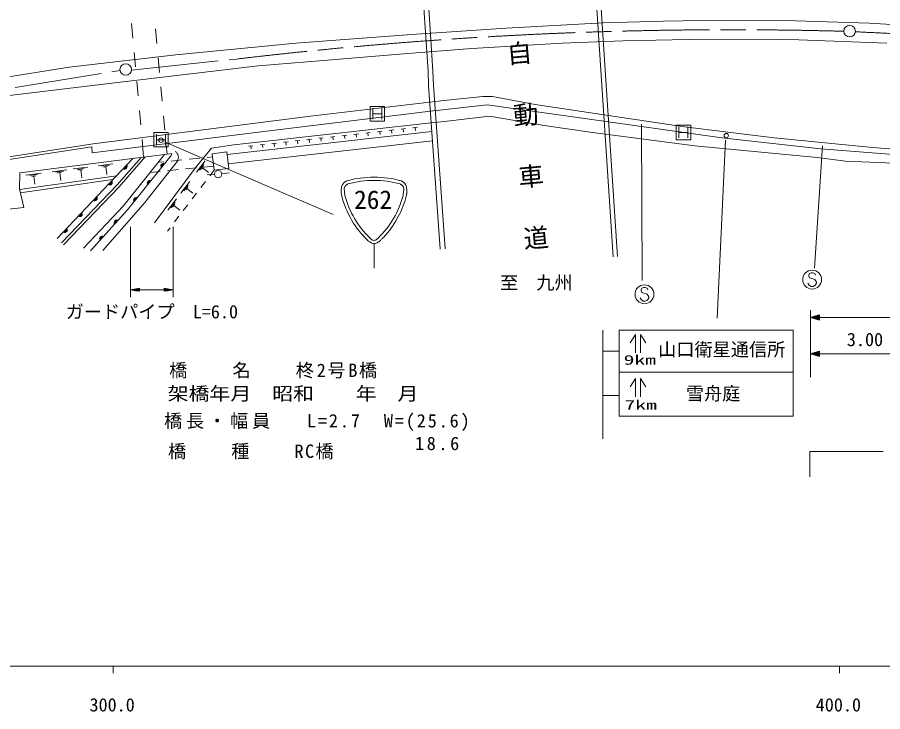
# Model space of a CAD drawing. Units: millimetres, scale not verified. Extents: x 40000 to 680000, y 20000 to 380000.
# Drawn here: x 354786 to 473946, y 198715 to 294254 of the extents above; entities that cross this region are included whole.
import ezdxf
from ezdxf.enums import TextEntityAlignment as Align

# ---------------------------------------------------------------- set-up
doc = ezdxf.new("R2010")
doc.units = ezdxf.units.MM
doc.header["$LTSCALE"] = 1000
doc.linetypes.add('CHAIN', pattern=[18.5, 12, -1.5, 3.5, -1.5])
for name, color, linetype, lineweight in [('M-BGD', 7, 'Continuous', 13), ('M-BMK', 2, 'CHAIN', 13), ('M-BMK-SRVR', 3, 'Continuous', 13), ('M-STR-HTXT', 7, 'Continuous', 13), ('M-STR-STR1', 1, 'Continuous', 13), ('M-STR-STRC', 7, 'Continuous', 13), ('M-STR-STRD', 7, 'Continuous', 13), ('M-TTL-BAND', 7, 'Continuous', 13)]:
    doc.layers.add(name, color=color, linetype=linetype, lineweight=lineweight)
doc.layers.add('M-BGD-HTXT', color=7, linetype='Continuous')
doc.styles.add('ＭＳ ゴシック', font='')
doc.styles.get('ＭＳ ゴシック').set_extended_font_data('MS Gothic')

msp = doc.modelspace()

# ---------------------------------------------------------------- linework, layer by layer
at = {"layer": 'M-BGD'}
for p, q in [((434269, 300753), (434842, 291146)), ((434874, 300793), (435447, 291185)), ((410660, 297067), (411337, 286823)), ((411337, 297115), (412015, 286860)), ((434842, 291146), (436829, 261291)), ((435447, 291185), (437434, 261331)), ((411337, 286823), (411422, 284875)), ((412015, 286860), (412099, 284914)), ((411422, 284875), (413027, 262373)), ((412099, 284914), (413705, 262421)), ((413629, 279941), (419804, 280642)), ((419804, 280642), (427339, 279372)), ((384615, 276696), (411787, 279749)), ((407623, 278879), (408253, 278950)), ((407938, 278914), (407985, 278494)), ((409246, 279061), (409878, 279132)), ((409562, 279097), (409609, 278676)), ((411787, 279749), (413629, 279941)), ((427339, 279372), (433689, 278441)), ((411875, 278527), (383679, 275372)), ((396288, 277605), (396911, 277675)), ((397904, 277787), (398528, 277857)), ((398216, 277822), (398263, 277406)), ((399521, 277969), (400146, 278039)), ((399834, 278004), (399880, 277587)), ((401139, 278150), (401765, 278221)), ((401452, 278186), (401499, 277768)), ((402758, 278332), (403386, 278403)), ((403072, 278368), (403119, 277950)), ((404379, 278514), (405007, 278585)), ((404693, 278550), (404740, 278131)), ((406000, 278697), (406629, 278767)), ((406315, 278732), (406362, 278312)), ((433689, 278441), (448082, 276578)), ((381534, 276239), (384615, 276696)), ((411966, 277247), (383829, 274099)), ((386617, 276519), (387233, 276588)), ((386925, 276553), (386971, 276143)), ((388226, 276699), (388843, 276769)), ((388535, 276734), (388581, 276323)), ((389836, 276880), (390455, 276950)), ((390145, 276915), (390192, 276503)), ((391448, 277061), (392067, 277131)), ((391757, 277096), (391804, 276683)), ((393060, 277243), (393681, 277312)), ((393370, 277278), (393417, 276864)), ((394674, 277424), (395295, 277494)), ((394985, 277459), (395031, 277045)), ((396600, 277640), (396646, 277225)), ((448082, 276578), (464931, 274969)), ((375077, 275394), (369366, 268274)), ((375412, 275436), (376086, 275522)), ((375991, 275240), (376086, 275522)), ((379418, 273699), (381534, 276239)), ((383638, 275726), (381639, 275491)), ((381639, 275491), (381904, 273237)), ((383903, 273473), (383638, 275726)), ((355118, 272853), (371008, 274875)), ((360283, 263819), (370677, 274833)), ((365931, 273826), (367923, 274079)), ((371841, 274981), (368558, 271195)), ((372379, 275050), (368825, 270950)), ((375991, 275240), (369981, 267749)), ((371008, 274875), (372185, 275025)), ((372334, 268792), (376823, 274458)), ((374205, 274307), (374963, 274381)), ((375958, 274478), (377451, 274624)), ((378446, 274722), (379939, 274868)), ((379469, 272927), (380671, 274496)), ((380934, 274965), (381692, 275039)), ((464931, 274969), (468826, 274461)), ((468826, 274461), (476615, 274123)), ((359571, 273016), (361622, 273277)), ((360101, 272945), (361127, 273075)), ((360375, 272841), (360888, 272906)), ((362491, 273388), (364483, 273641)), ((363006, 273318), (364002, 273445)), ((363272, 273217), (363770, 273281)), ((363521, 273249), (363656, 272187)), ((366446, 273756), (367442, 273883)), ((366712, 273655), (367210, 273718)), ((366961, 273687), (367096, 272624)), ((373088, 272914), (374479, 273050)), ((373670, 265974), (379418, 273699)), ((375474, 273147), (376967, 273293)), ((377962, 273391), (379455, 273537)), ((379874, 273239), (380475, 274024)), ((380129, 273355), (380429, 273748)), ((380279, 273552), (381116, 272910)), ((380450, 273634), (381842, 273770)), ((381904, 273237), (381296, 272444)), ((381904, 273237), (383903, 273473)), ((355071, 270647), (355118, 272853)), ((355089, 270574), (368434, 272457)), ((355199, 270126), (367930, 271922)), ((355957, 272556), (358080, 272826)), ((356505, 272482), (357567, 272617)), ((356789, 272374), (357320, 272442)), ((357054, 272408), (357198, 271276)), ((360632, 272873), (360771, 271780)), ((381947, 272636), (380950, 272567)), ((382943, 272727), (383937, 272839)), ((355697, 268097), (355071, 270647)), ((368558, 271195), (360873, 263219)), ((368825, 270950), (361134, 262968)), ((377319, 270079), (378521, 271648)), ((377724, 270391), (378325, 271176)), ((377979, 270507), (378279, 270899)), ((378129, 270703), (378966, 270062)), ((380687, 271650), (380079, 270856)), ((379470, 270063), (378862, 269269)), ((369366, 268274), (363882, 262513)), ((371459, 267773), (372334, 268792)), ((375510, 267718), (376711, 269286)), ((375915, 268030), (376515, 268814)), ((376169, 268146), (376470, 268538)), ((376320, 268342), (377156, 267702)), ((378253, 268476), (377645, 267682)), ((353581, 267843), (355697, 268097)), ((369981, 267749), (364885, 262136)), ((366550, 262150), (371459, 267773)), ((377036, 266889), (376428, 266095)), ((375819, 265302), (375468, 264843)), ((463924, 231041), (463924, 234495)), ((463924, 234495), (474021, 234495))]:
    msp.add_line(p, q, dxfattribs=at)
msp.add_circle((382446, 272670), 500, dxfattribs=at)
for centre, radius, start, end in [((375930, 274976), 1033, 329.88636, 53.58905), ((374906, 273801), 354, 60.05738, 222.46256), ((374906, 273801), 283, 62.28142, 220.23852), ((369559, 273727), 354, 235.45571, 37.86089), ((369559, 273727), 283, 237.67975, 35.63685), ((369559, 273727), 212, 241.42607, 31.89052), ((369559, 273727), 142, 249.1378, 24.17879), ((369559, 273727), 100, 259.45547, 13.86113), ((369559, 273727), 100, 259.45547, 13.86113), ((374906, 273801), 212, 66.02774, 216.49219), ((374906, 273801), 142, 73.73947, 208.78046), ((374906, 273801), 100, 84.05714, 198.4628), ((374906, 273801), 100, 84.05714, 198.4628), ((367500, 271545), 354, 235.45571, 37.86089), ((367500, 271545), 283, 237.67975, 35.63685), ((373028, 271461), 354, 60.05738, 222.46256), ((373028, 271461), 283, 62.28142, 220.23852), ((367500, 271545), 212, 241.42607, 31.89052), ((367500, 271545), 142, 249.1378, 24.17879), ((367500, 271545), 100, 259.45547, 13.86113), ((367500, 271545), 100, 259.45547, 13.86113), ((373028, 271461), 212, 66.02774, 216.49219), ((373028, 271461), 142, 73.73947, 208.78046), ((373028, 271461), 100, 84.05714, 198.4628), ((373028, 271461), 100, 84.05714, 198.4628), ((365441, 269363), 354, 235.45571, 37.86089), ((365441, 269363), 283, 237.67975, 35.63685), ((365441, 269363), 212, 241.42607, 31.89052), ((365441, 269363), 142, 249.1378, 24.17879), ((365441, 269363), 100, 259.45547, 13.86113), ((365441, 269363), 100, 259.45547, 13.86113), ((371151, 269121), 354, 60.05738, 222.46256), ((371151, 269121), 283, 62.28142, 220.23852), ((371151, 269121), 212, 66.02774, 216.49219), ((371151, 269121), 142, 73.73947, 208.78046), ((371151, 269121), 100, 84.05714, 198.4628), ((371151, 269121), 100, 84.05714, 198.4628), ((363382, 267181), 354, 235.45571, 37.86089), ((363382, 267181), 283, 237.67975, 35.63685), ((363382, 267181), 212, 241.42607, 31.89052), ((363382, 267181), 142, 249.1378, 24.17879), ((363382, 267181), 100, 259.45547, 13.86113), ((363382, 267181), 100, 259.45547, 13.86113), ((368481, 266017), 354, 56.56281, 218.96799), ((368481, 266017), 283, 58.78685, 216.74395), ((368481, 266017), 212, 62.53317, 212.99762), ((368481, 266017), 142, 70.2449, 205.28589), ((368481, 266017), 100, 80.56257, 194.96823), ((368481, 266017), 100, 80.56257, 194.96823), ((361323, 265000), 354, 235.45571, 37.86089), ((361323, 265000), 283, 237.67975, 35.63685), ((361323, 265000), 212, 241.42607, 31.89052), ((361323, 265000), 142, 249.1378, 24.17879), ((361323, 265000), 100, 259.45547, 13.86113), ((361323, 265000), 100, 259.45547, 13.86113), ((366465, 263796), 354, 56.56281, 218.96799), ((366465, 263796), 283, 58.78685, 216.74395), ((366465, 263796), 212, 62.53317, 212.99762), ((366465, 263796), 142, 70.2449, 205.28589), ((366465, 263796), 100, 80.56257, 194.96823), ((366465, 263796), 100, 80.56257, 194.96823)]:
    msp.add_arc(centre, radius, start, end, dxfattribs=at)
at = {"layer": 'M-BMK'}
for p, q in [((370510, 287006), (385010, 288512)), ((317950, 278695), (368923, 286949))]:
    msp.add_line(p, q, dxfattribs=at)
for centre, radius, start, end in [((452977, -281910), 574457, 88.44224, 96.79495), ((449264, -213899), 506589, 82.35421, 87.63278)]:
    msp.add_arc(centre, radius, start, end, dxfattribs=at)
at = {"layer": 'M-BMK-SRVR'}
for centre in [(469394, 292353), (369713, 287077)]:
    msp.add_circle(centre, 800, dxfattribs=at)
at = {"layer": 'M-STR-HTXT'}
for p, q in [((370371, 265415), (370371, 255765)), ((376250, 265415), (376250, 255765)), ((370371, 256765), (371621, 256973)), ((370371, 256765), (371621, 256557)), ((370371, 256765), (371621, 256765)), ((371621, 256807), (370621, 256807)), ((371621, 256723), (370621, 256723)), ((370871, 256848), (371621, 256848)), ((370871, 256682), (371621, 256682)), ((371621, 256890), (371121, 256890)), ((371621, 256640), (371121, 256640)), ((371371, 256932), (371621, 256932)), ((371371, 256598), (371621, 256598)), ((371621, 256557), (371621, 256973)), ((371621, 256765), (375000, 256765)), ((376250, 256765), (375000, 256973)), ((375000, 256973), (375000, 256557)), ((375250, 256932), (375000, 256932)), ((375000, 256890), (375500, 256890)), ((375750, 256848), (375000, 256848)), ((375000, 256807), (376000, 256807)), ((376250, 256765), (375000, 256557)), ((376250, 256765), (375000, 256765)), ((375000, 256723), (376000, 256723)), ((375750, 256682), (375000, 256682)), ((375000, 256640), (375500, 256640)), ((375250, 256598), (375000, 256598)), ((464003, 244724), (464003, 253964)), ((464003, 252964), (465253, 253339)), ((464003, 252964), (465253, 252589)), ((464003, 252964), (465253, 252964)), ((465253, 253039), (464253, 253039)), ((465253, 252889), (464253, 252889)), ((464503, 253114), (465253, 253114)), ((464503, 252814), (465253, 252814)), ((465253, 253189), (464753, 253189)), ((465253, 252739), (464753, 252739)), ((465003, 253264), (465253, 253264)), ((465003, 252664), (465253, 252664)), ((465253, 252589), (465253, 253339)), ((465253, 252964), (479014, 252964)), ((464003, 247964), (465253, 248339)), ((464003, 247964), (465253, 247589)), ((464003, 247964), (465253, 247964)), ((465253, 248039), (464253, 248039)), ((465253, 247889), (464253, 247889)), ((464503, 248114), (465253, 248114)), ((465253, 248189), (464753, 248189)), ((465003, 248264), (465253, 248264)), ((465253, 247589), (465253, 248339)), ((465253, 247964), (477764, 247964)), ((464503, 247814), (465253, 247814)), ((465253, 247739), (464753, 247739)), ((465003, 247664), (465253, 247664))]:
    msp.add_line(p, q, dxfattribs=at)
at = {"layer": 'M-STR-STR1'}
for p, q in [((370489, 293396), (370673, 291405)), ((373823, 292657), (374006, 290666)), ((370856, 289413), (371040, 287422)), ((374190, 288674), (374374, 286683)), ((371224, 285430), (371408, 283438)), ((374558, 284691), (374742, 282700)), ((371592, 281447), (371776, 279455)), ((374926, 280708), (375110, 278717)), ((371960, 277464), (372185, 275025)), ((375293, 276725), (375412, 275436)), ((372185, 275025), (375412, 275436))]:
    msp.add_line(p, q, dxfattribs=at)
at = {"layer": 'M-STR-STRC'}
for p, q in [((403364, 279986), (403364, 281986)), ((403364, 281986), (405364, 281986)), ((403739, 281736), (403739, 280236)), ((404989, 281736), (404989, 280236)), ((405364, 281986), (405364, 279986)), ((403739, 280986), (404989, 280986)), ((405364, 279986), (403364, 279986)), ((440837, 258061), (440721, 279572)), ((445511, 277418), (445511, 279418)), ((445511, 279418), (447511, 279418)), ((445886, 279168), (445886, 277668)), ((447136, 279168), (447136, 277668)), ((447511, 279418), (447511, 277418)), ((373582, 276412), (373582, 278412)), ((373582, 278412), (375582, 278412)), ((373957, 278162), (373957, 276662)), ((375207, 278162), (375207, 276662)), ((375582, 278412), (375582, 276412)), ((445886, 278418), (447136, 278418)), ((373957, 277412), (375207, 277412)), ((375062, 277132), (398281, 267120)), ((447511, 277418), (445511, 277418)), ((451137, 252847), (452305, 277335)), ((464534, 259755), (465663, 276549)), ((375582, 276412), (373582, 276412)), ((403905, 263102), (403905, 259717)), ((463879, 258992), (463761, 258755)), ((463761, 258755), (463761, 258637)), ((463761, 258637), (463879, 258401)), ((464116, 259110), (463879, 258992)), ((464352, 259110), (464116, 259110)), ((464588, 258992), (464352, 259110)), ((464706, 258755), (464588, 258992)), ((463761, 257455), (463643, 257692)), ((463879, 257337), (463761, 257455)), ((463879, 258401), (464588, 258165)), ((464588, 258165), (464706, 258046)), ((464706, 257455), (464588, 257337)), ((464706, 258046), (464825, 257810)), ((464825, 257692), (464706, 257455)), ((464825, 257810), (464825, 257692)), ((440789, 256974), (440670, 256738)), ((440670, 256738), (440670, 256620)), ((440670, 256620), (440789, 256383)), ((441025, 257092), (440789, 256974)), ((440789, 256383), (441498, 256147)), ((441261, 257092), (441025, 257092)), ((441498, 256974), (441261, 257092)), ((441616, 256738), (441498, 256974)), ((464116, 257219), (463879, 257337)), ((464352, 257219), (464116, 257219)), ((464588, 257337), (464352, 257219)), ((440670, 255438), (440552, 255674)), ((440789, 255320), (440670, 255438)), ((441025, 255201), (440789, 255320)), ((441261, 255201), (441025, 255201)), ((441498, 255320), (441261, 255201)), ((441498, 256147), (441616, 256029)), ((441616, 255438), (441498, 255320)), ((441616, 256029), (441734, 255792)), ((441734, 255674), (441616, 255438)), ((441734, 255792), (441734, 255674)), ((435396, 251230), (435396, 236270)), ((437670, 239353), (437670, 251230)), ((437670, 251230), (461609, 251230)), ((439886, 250604), (439158, 249453)), ((439886, 248095), (439886, 250604)), ((440614, 248095), (440614, 250604)), ((440614, 250604), (441342, 249453)), ((461609, 251230), (461609, 239353)), ((435396, 248310), (437670, 248310)), ((437670, 245407), (461609, 245407)), ((439886, 244562), (439158, 243411)), ((439886, 242053), (439886, 244562)), ((440614, 242053), (440614, 244562)), ((440614, 244562), (441342, 243411)), ((435396, 242199), (437670, 242199)), ((437670, 239353), (461609, 239353))]:
    msp.add_line(p, q, dxfattribs=at)
for centre, radius in [((374570, 277345), 305), ((452409, 277978), 305), ((464234, 258165), 1300), ((441143, 256147), 1300)]:
    msp.add_circle(centre, radius, dxfattribs=at)
for centre, radius, start, end in [((403905, 258172), 14089, 74.37436, 105.62533), ((403905, 258172), 13639, 74.69511, 105.30489), ((412071, 272930), 13024, 194.53156, 225.907), ((412071, 272930), 12574, 194.63957, 226.12), ((395740, 272930), 12574, 313.88, 345.36043), ((395740, 272930), 13024, 318.73123, 345.42803)]:
    msp.add_arc(centre, radius, start, end, dxfattribs=at)
for points, knots in [([(399464, 269662), (399464, 269663), (399463, 269664), (399463, 269664), (399463, 269665), (399463, 269669), (399463, 269670), (399462, 269671), (399462, 269676), (399461, 269678), (399461, 269680), (399460, 269685), (399460, 269687), (399453, 269730), (399432, 269860), (399425, 269903), (399420, 269937), (399402, 270037), (399396, 270071), (399392, 270099), (399380, 270185), (399377, 270214), (399375, 270243), (399369, 270328), (399370, 270357), (399371, 270409), (399381, 270564), (399388, 270616), (399396, 270672), (399428, 270841), (399442, 270896), (399456, 270950), (399508, 271110), (399531, 271162), (399550, 271207), (399625, 271337), (399652, 271378), (399664, 271396), (399708, 271443), (399724, 271458), (399740, 271474), (399792, 271516), (399810, 271530), (399831, 271546), (399897, 271592), (399919, 271607), (399946, 271626), (400028, 271683), (400056, 271702), (400060, 271705), (400072, 271713), (400076, 271716), (400079, 271718), (400090, 271725), (400093, 271728), (400096, 271730), (400103, 271735), (400106, 271737), (400107, 271737), (400110, 271740), (400111, 271740)], [0, 0, 0, 0, 1, 1, 1, 2, 2, 2, 3, 3, 3, 4, 4, 4, 5, 5, 5, 6, 6, 6, 7, 7, 7, 8, 8, 8, 9, 9, 9, 10, 10, 10, 11, 11, 11, 12, 12, 12, 13, 13, 13, 14, 14, 14, 15, 15, 15, 16, 16, 16, 17, 17, 17, 18, 18, 18, 19, 19, 19, 20, 20, 20, 20]), ([(408345, 269653), (408345, 269654), (408345, 269656), (408345, 269656), (408345, 269658), (408346, 269662), (408346, 269664), (408347, 269666), (408348, 269672), (408348, 269675), (408349, 269677), (408350, 269684), (408351, 269687), (408358, 269730), (408382, 269859), (408390, 269902), (408396, 269935), (408414, 270036), (408418, 270069), (408423, 270098), (408434, 270184), (408436, 270213), (408438, 270242), (408442, 270328), (408440, 270357), (408438, 270409), (408427, 270565), (408420, 270616), (408412, 270673), (408380, 270841), (408366, 270896), (408352, 270951), (408301, 271111), (408279, 271162), (408259, 271208), (408186, 271337), (408159, 271378), (408147, 271396), (408102, 271443), (408087, 271458), (408071, 271474), (408018, 271516), (408000, 271530), (407979, 271546), (407914, 271592), (407892, 271607), (407865, 271626), (407782, 271683), (407755, 271702), (407751, 271705), (407739, 271713), (407735, 271716), (407731, 271718), (407721, 271725), (407717, 271728), (407715, 271730), (407707, 271735), (407705, 271737), (407704, 271737), (407701, 271740), (407700, 271740)], [0, 0, 0, 0, 1, 1, 1, 2, 2, 2, 3, 3, 3, 4, 4, 4, 5, 5, 5, 6, 6, 6, 7, 7, 7, 8, 8, 8, 9, 9, 9, 10, 10, 10, 11, 11, 11, 12, 12, 12, 13, 13, 13, 14, 14, 14, 15, 15, 15, 16, 16, 16, 17, 17, 17, 18, 18, 18, 19, 19, 19, 20, 20, 20, 20]), ([(399905, 269752), (399903, 269765), (399898, 269803), (399896, 269816), (399891, 269848), (399878, 269945), (399873, 269977), (399867, 270020), (399850, 270147), (399844, 270190), (399839, 270234), (399822, 270366), (399817, 270410), (399813, 270448), (399801, 270563), (399800, 270601), (399799, 270634), (399802, 270734), (399808, 270766), (399814, 270797), (399845, 270888), (399860, 270915), (399878, 270948), (399948, 271035), (399972, 271062), (399991, 271084), (400056, 271139), (400077, 271157), (400098, 271175), (400164, 271226), (400186, 271242), (400202, 271255), (400254, 271292), (400271, 271304), (400278, 271308), (400298, 271323), (400305, 271327)], [0, 0, 0, 0, 1, 1, 1, 2, 2, 2, 3, 3, 3, 4, 4, 4, 5, 5, 5, 6, 6, 6, 7, 7, 7, 8, 8, 8, 9, 9, 9, 10, 10, 10, 11, 11, 11, 12, 12, 12, 12]), ([(407905, 269752), (407907, 269765), (407913, 269803), (407914, 269816), (407919, 269848), (407933, 269945), (407937, 269977), (407943, 270020), (407960, 270147), (407966, 270190), (407972, 270234), (407989, 270366), (407994, 270410), (407998, 270448), (408010, 270563), (408011, 270601), (408012, 270634), (408008, 270734), (408002, 270766), (407996, 270797), (407966, 270888), (407950, 270915), (407932, 270948), (407863, 271035), (407838, 271062), (407819, 271084), (407755, 271139), (407733, 271157), (407712, 271175), (407647, 271226), (407625, 271242), (407608, 271255), (407557, 271292), (407540, 271304), (407533, 271308), (407512, 271323), (407505, 271327)], [0, 0, 0, 0, 1, 1, 1, 2, 2, 2, 3, 3, 3, 4, 4, 4, 5, 5, 5, 6, 6, 6, 7, 7, 7, 8, 8, 8, 9, 9, 9, 10, 10, 10, 11, 11, 11, 12, 12, 12, 12]), ([(403008, 263576), (403009, 263576), (403009, 263576), (403009, 263576), (403010, 263575), (403011, 263574), (403011, 263574), (403012, 263574), (403014, 263572), (403014, 263572), (403015, 263571), (403017, 263570), (403018, 263569), (403072, 263529), (403234, 263409), (403289, 263370), (403333, 263339), (403467, 263250), (403514, 263224), (403552, 263202), (403671, 263146), (403713, 263133), (403750, 263122), (403866, 263102), (403905, 263102), (403946, 263103), (404068, 263123), (404108, 263134), (404153, 263147), (404282, 263203), (404323, 263225), (404371, 263251), (404508, 263340), (404552, 263372), (404602, 263409), (404746, 263528), (404793, 263569), (404847, 263618), (405004, 263771), (405055, 263822), (405104, 263871), (405245, 264022), (405292, 264072), (405327, 264110), (405429, 264225), (405463, 264263), (405476, 264279), (405516, 264324), (405529, 264340)], [0, 0, 0, 0, 1, 1, 1, 2, 2, 2, 3, 3, 3, 4, 4, 4, 5, 5, 5, 6, 6, 6, 7, 7, 7, 8, 8, 8, 9, 9, 9, 10, 10, 10, 11, 11, 11, 12, 12, 12, 13, 13, 13, 14, 14, 14, 15, 15, 15, 16, 16, 16, 16]), ([(403355, 263867), (403364, 263856), (403392, 263827), (403403, 263818), (403427, 263796), (403500, 263729), (403527, 263710), (403561, 263686), (403665, 263617), (403703, 263602), (403742, 263586), (403864, 263552), (403905, 263552), (403947, 263552), (404069, 263586), (404107, 263602), (404145, 263617), (404250, 263686), (404283, 263710), (404310, 263729), (404384, 263796), (404408, 263818), (404418, 263827), (404446, 263856), (404455, 263867)], [0, 0, 0, 0, 1, 1, 1, 2, 2, 2, 3, 3, 3, 4, 4, 4, 5, 5, 5, 6, 6, 6, 7, 7, 7, 8, 8, 8, 8])]:
    msp.add_open_spline(points, degree=3, knots=knots, dxfattribs=at)
at = {"layer": 'M-STR-STRD'}
for p, q in [((422089, 292743), (435475, 293510)), ((435475, 293510), (443768, 293727)), ((443768, 293727), (449095, 293807)), ((449095, 293807), (455714, 293860)), ((455714, 293860), (461933, 293761)), ((461933, 293761), (472123, 293432)), ((472123, 293432), (480329, 292996)), ((409084, 291879), (422089, 292743)), ((393134, 290717), (409084, 291879)), ((438185, 291030), (429797, 290698)), ((447251, 291221), (438185, 291030)), ((457236, 291231), (447251, 291221)), ((462412, 291150), (457236, 291231)), ((474509, 290706), (462412, 291150)), ((376632, 289076), (393134, 290717)), ((417390, 289959), (407958, 289250)), ((429797, 290698), (417390, 289959)), ((361925, 287399), (376632, 289076)), ((407958, 289250), (396926, 288322)), ((301778, 277679), (361925, 287399)), ((387969, 287585), (377916, 286365)), ((396926, 288322), (387969, 287585)), ((377916, 286365), (368584, 285294)), ((368584, 285294), (337677, 281573)), ((395166, 280642), (413115, 282759)), ((413115, 282759), (418872, 283351)), ((418872, 283351), (420227, 283351)), ((420227, 283351), (426076, 282260)), ((388350, 278504), (411673, 281355)), ((411673, 281355), (419466, 282201)), ((419466, 282201), (436199, 279892)), ((426076, 282260), (438007, 280473)), ((365233, 276840), (395166, 280642)), ((438007, 280473), (446643, 279203)), ((436199, 279892), (451775, 277666)), ((446643, 279203), (459004, 277679)), ((365113, 275611), (388350, 278504)), ((451775, 277666), (465436, 276182)), ((459004, 277679), (472551, 276324)), ((327741, 271131), (365233, 276840)), ((327801, 270739), (365065, 276436)), ((365065, 276436), (365113, 275611)), ((486548, 274481), (465436, 276182)), ((472551, 276324), (486504, 275294))]:
    msp.add_line(p, q, dxfattribs=at)
at = {"layer": 'M-TTL-BAND'}
for p, q in [((40000, 205000), (579000, 205000)), ((368000, 205000), (368000, 204000)), ((468000, 205000), (468000, 204000))]:
    msp.add_line(p, q, dxfattribs=at)

# ---------------------------------------------------------------- texts
at = {"layer": 'M-BGD-HTXT', "style": 'ＭＳ ゴシック'}
for s, p in [('自', (424105, 287251)), ('動', (424987, 278796)), ('車', (425706, 270326)), ('道', (426398, 261855))]:
    msp.add_text(s, height=2566, rotation=5, dxfattribs=at).set_placement(p, align=Align.BOTTOM_CENTER)
msp.add_text('至\u3000九州', height=1833, dxfattribs=at).set_placement((426255, 256274), align=Align.BOTTOM_CENTER)
at = {"layer": 'M-STR-HTXT', "style": 'ＭＳ ゴシック'}
for s, p in [('ガードパイプ  L=6.0', (373310, 252283)), ('3.00', (471509, 248464))]:
    msp.add_text(s, height=1833, dxfattribs=at).set_placement(p, align=Align.BOTTOM_CENTER)
at = {"layer": 'M-STR-HTXT', "style": 'ＭＳ ゴシック', "width": 1.15}
msp.add_text('架橋年月\u3000昭和\u3000\u3000年\u3000月', height=1835, dxfattribs=at).set_placement((392757, 241014), align=Align.BOTTOM_CENTER)
at = {"layer": 'M-STR-HTXT', "char_height": 1835, "style": 'ＭＳ ゴシック'}
for s, insert, attachment_point in [('\\T1.16;橋\u3000\u3000名\u3000\u3000柊2号B橋', (375698, 244551), 7), ('\\T1.21;橋長・幅員\u3000\\~L=2.7\u3000W=(25.6)', (396167, 237338), 8), ('\\T1.29;18.6', (412773, 234674), 8), ('\\T1.16;橋\u3000\u3000種\u3000\u3000RC橋', (387139, 233436), 8)]:
    msp.add_mtext(s, dxfattribs=dict(at, insert=insert, attachment_point=attachment_point))
at = {"layer": 'M-STR-STRC', "style": 'ＭＳ ゴシック'}
msp.add_text('262', height=2566, dxfattribs=at).set_placement((401158, 267113), align=Align.BOTTOM_LEFT)
for s, p in [('山口衛星通信所', (451782, 247091)), ('雪舟庭', (450600, 241034))]:
    msp.add_text(s, height=1833, dxfattribs=at).set_placement(p, align=Align.BOTTOM_CENTER)
at = {"layer": 'M-STR-STRC', "style": 'ＭＳ ゴシック', "width": 1.65}
for s, p in [('9km', (440503, 246060)), ('7km', (440614, 239861))]:
    msp.add_text(s, height=1320, dxfattribs=at).set_placement(p, align=Align.BOTTOM_CENTER)
at = {"layer": 'M-TTL-BAND', "style": 'ＭＳ ゴシック'}
for s, p in [('300.0', (367844, 198195)), ('400.0', (467844, 198195))]:
    msp.add_text(s, height=1833, dxfattribs=at).set_placement(p, align=Align.BOTTOM_CENTER)

doc.saveas('drawing.dxf')
